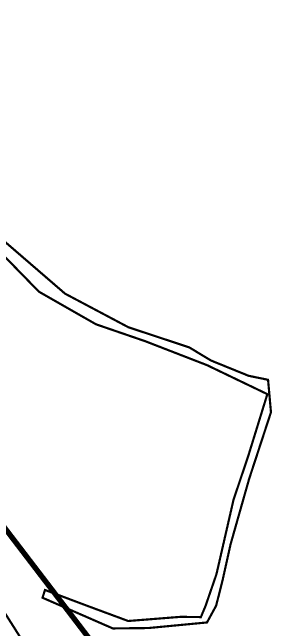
# Model space of a CAD drawing. Header units: metres. Extents: x 561401 to 594056, y 8460144 to 8508504.
# Drawn here: x 570497.6 to 570523.3, y 8472850 to 8472906.7 of the extents above; entities that cross this region are included whole.
import ezdxf

# ---------------------------------------------------------------- set-up
doc = ezdxf.new("R2010")
doc.units = ezdxf.units.M
doc.layers.add('1.1. DERECHO DE VIA', color=230, linetype='Continuous')
doc.layers.add('1.1. VIA EXISTENTE', color=252, linetype='Continuous')
doc.layers.add('1.7 CERCO PERIMETRICO', color=8, linetype='FENCELINE2', lineweight=30)
doc.linetypes.add('FENCELINE2', pattern='A,0.25,-0.1,[132,ltypeshp.shx,S=0.1,R=0,X=-0.1,Y=0],-0.1,1', length=1.45)

msp = doc.modelspace()

# ---------------------------------------------------------------- linework, layer by layer
at = {"layer": '1.1. DERECHO DE VIA', "color": 230, "linetype": 'Continuous', "lineweight": 40, "ltscale": 0.2, "const_width": 0.5}
msp.add_lwpolyline([(570275.931, 8473023.028), (570289.156, 8473008.025), (570302.44, 8472993.075), (570316.931, 8472979.306), (570332.921, 8472967.312), (570350.13, 8472957.134), (570367.596, 8472947.39), (570385.062, 8472937.646), (570402.528, 8472927.903), (570418.322, 8472924.315), (570435.598, 8472914.338), (570446.908, 8472903.144), (570463.997, 8472892.778), (570479.36, 8472880.004), (570492.554, 8472865), (570504.71, 8472849.118), (570516.867, 8472833.237), (570529.023, 8472817.355), (570541.179, 8472801.473), (570553.335, 8472785.592), (570565.492, 8472769.71), (570577.648, 8472753.829), (570589.804, 8472737.947)], dxfattribs=at)
at = {"layer": '1.1. VIA EXISTENTE', "color": 253, "linetype": 'Continuous', "lineweight": 40, "ltscale": 0.2, "true_color": 0x84a4a6}
msp.add_lwpolyline([(570514.023, 8472827.629), (570509.461, 8472833.461), (570506.038, 8472838.034), (570502.859, 8472842.859), (570499.101, 8472848.059), (570494.854, 8472854.704), (570490.914, 8472860.41), (570485.84, 8472867.917), (570481.93, 8472873.104), (570479.178, 8472876.88), (570472.703, 8472883.326), (570468.912, 8472886.856), (570467.36, 8472888.365), (570466.742, 8472889.004)], dxfattribs=at)
at = {"layer": '1.7 CERCO PERIMETRICO', "color": 64, "linetype": 'Continuous', "lineweight": -3, "const_width": 0.2}
msp.add_lwpolyline([(570496.128, 8472886.323), (570502.465, 8472880.862), (570508.293, 8472877.776), (570513.911, 8472875.917), (570515.919, 8472874.709), (570519.379, 8472873.306), (570521.169, 8472872.939), (570521.437, 8472869.955), (570519.42, 8472863.808), (570517.709, 8472857.791), (570516.966, 8472854.451), (570516.385, 8472852.162), (570515.543, 8472850.619), (570510.139, 8472850.105), (570506.869, 8472850.068), (570500.388, 8472852.893), (570500.618, 8472853.607), (570504.607, 8472852.112), (570508.28, 8472850.753), (570513.112, 8472851.135), (570514.978, 8472851.111), (570515.409, 8472852.139), (570516.413, 8472855.054), (570517.986, 8472861.903), (570519.335, 8472865.907), (570521.103, 8472871.619), (570515.542, 8472874.287), (570509.861, 8472876.485), (570505.317, 8472878.044), (570500.06, 8472881.041), (570496.833, 8472884.345)], dxfattribs=at)

doc.saveas('drawing.dxf')
